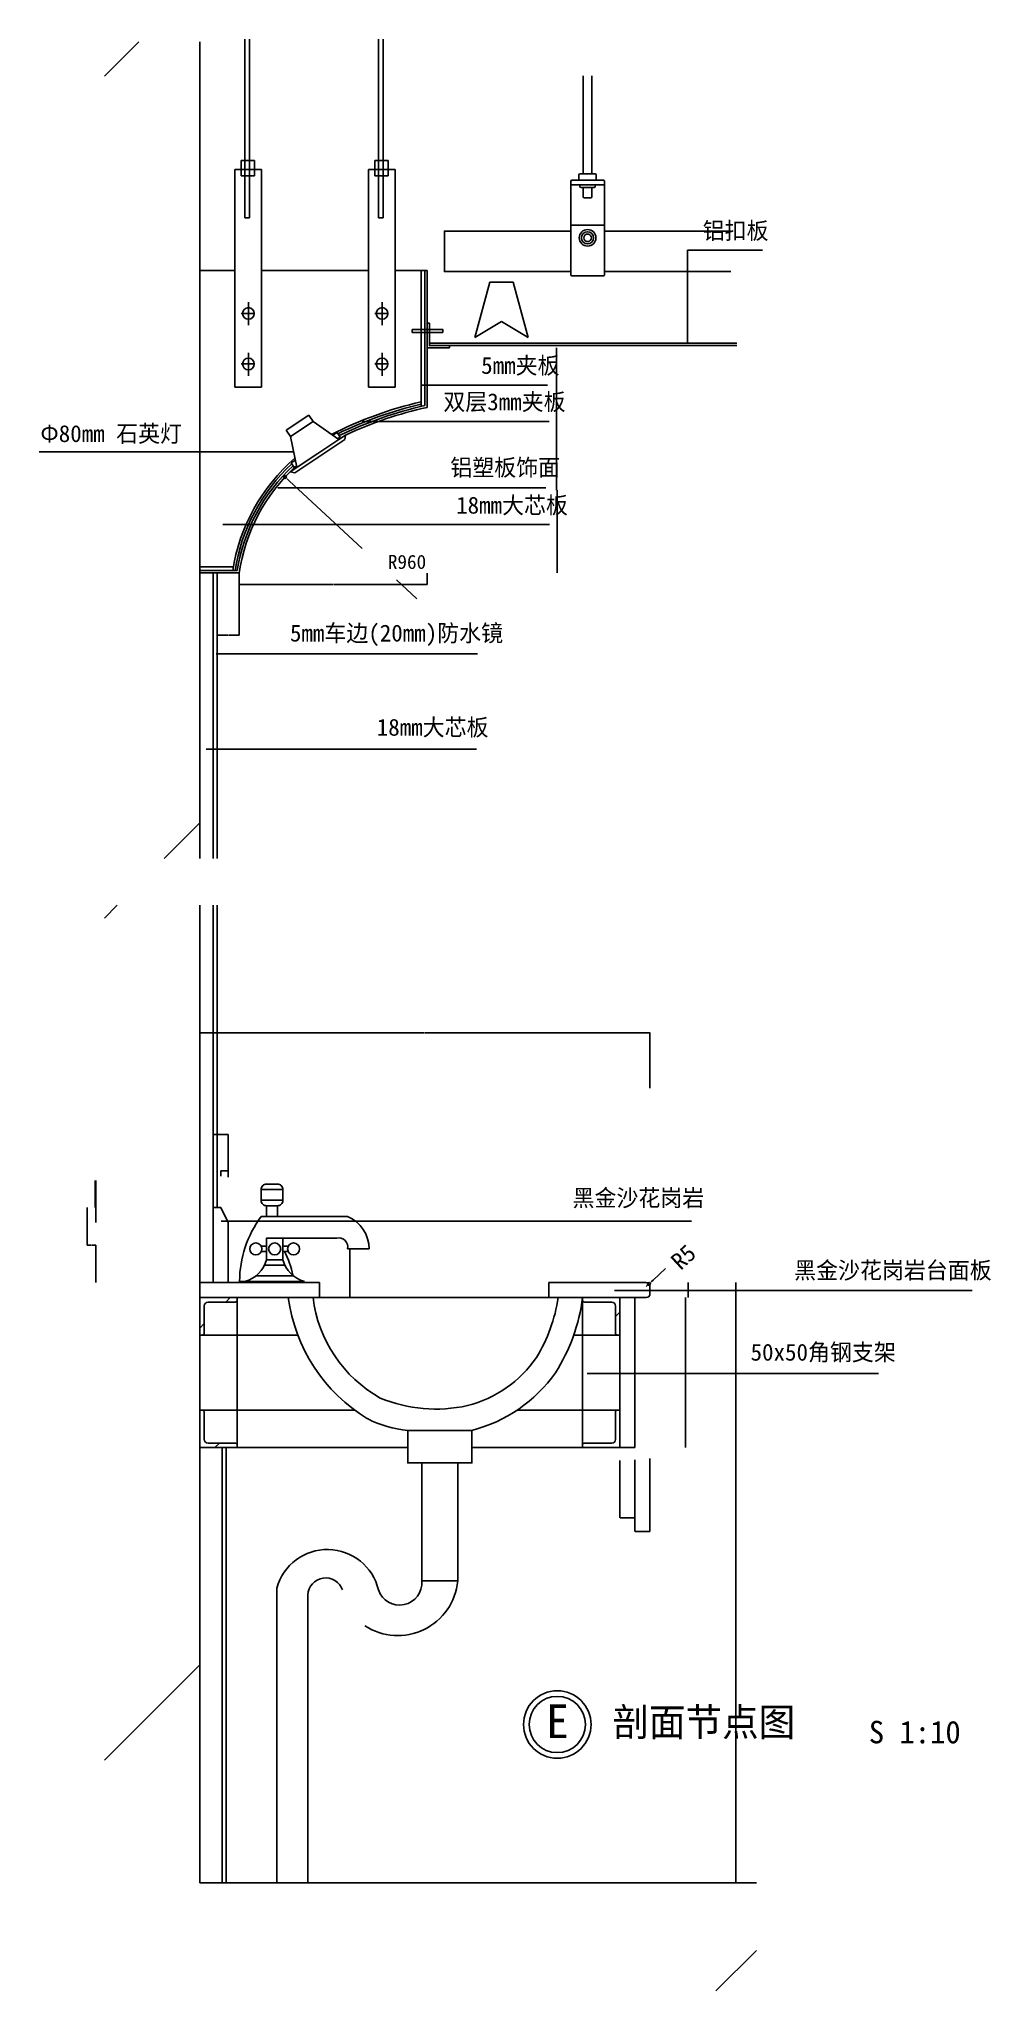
# Model space of a CAD drawing. Header units: metres. Extents: x 148149 to 153224, y -41319 to -30910.
import ezdxf

# ---------------------------------------------------------------- set-up
doc = ezdxf.new("R2010")
doc.units = ezdxf.units.M
for name, color, linetype in [('10', 8, 'Continuous'), ('12', 1, 'Continuous'), ('15', 2, 'Continuous'), ('16', 3, 'Continuous'), ('17', 1, 'Continuous'), ('20', 1, 'Continuous'), ('7', 7, 'Continuous'), ('8', 7, 'Continuous')]:
    doc.layers.add(name, color=color, linetype=linetype)
doc.dimstyles.get("Standard").update_dxf_attribs({"dimtxt": 2.5, "dimasz": 2.5, "dimexe": 1.25, "dimexo": 0.625, "dimtad": 1, "dimcen": 2.5, "dimazin": 3, "dimtfac": 1, "dimtmove": 0, "dimatfit": 3})

# ---------------------------------------------------------------- blocks, each defined once
blk = doc.blocks.new('_DOT')
at = {"color": 0, "linetype": 'ByBlock'}
blk.add_line((-0.5, 0), (-1, 0), dxfattribs=at)
blk.add_lwpolyline([(-0.25, 0, 1), (0.25, 0, 1)], format="xyb", close=True, dxfattribs=at)
blk = doc.blocks.new('HY-4')
at = {"layer": '20'}
for points in [[(-5, 0, -1), (5, 0, -1)], [(-5, 0, 1), (5, 0, 1)]]:
    blk.add_lwpolyline(points, format="xyb", dxfattribs=at)
blk.add_circle((0, 0), 6, dxfattribs=at)
blk.add_circle((0, 0), 6, dxfattribs=at)
blk = doc.blocks.new('_CLOSEDFILLED')
at = {"color": 0, "linetype": 'BYBLOCK'}
blk.add_solid([(-1, 0), (0, 0), (-1, 0)], dxfattribs=at)
blk = doc.blocks.new('*D1')
for p, q in [((151405.71, -38479.99), (151405.71, -38868.86)), ((151325.71, -38518.74), (151325.71, -38868.86)), ((151325.96, -38868.86), (151364.71, -38868.86)), ((151366.71, -38868.86), (151405.46, -38868.86))]:
    blk.add_line(p, q)
at = {"layer": 'Defpoints'}
for p in [(151405.71, -38479.99), (151325.71, -38518.74), (151325.71, -38868.86)]:
    blk.add_point(p, dxfattribs=at)
at = {"layer": '7', "xscale": 0.25, "yscale": 0.25, "rotation": 180}
blk.add_blockref('_CLOSEDFILLED', (151325.71, -38868.86), dxfattribs=at)
at = {"layer": '7', "xscale": 0.25, "yscale": 0.25}
blk.add_blockref('_CLOSEDFILLED', (151405.71, -38868.86), dxfattribs=at)
at = {"layer": '7', "insert": (151365.71, -38868.86), "char_height": 1, "attachment_point": 5}
blk.add_mtext('20', dxfattribs=at)
blk = doc.blocks.new('*D2')
for p, q in [((151594.25, -37621.44), (151594.25, -38021.44)), ((151594, -38021.44), (151593.75, -38021.44)), ((151594.25, -38421.44), (151594.25, -38021.44)), ((151594.25, -38021.44), (151594.25, -38021.44)), ((151594.5, -38021.44), (151594.75, -38021.44))]:
    blk.add_line(p, q)
at = {"layer": 'Defpoints'}
for p in [(151594.25, -37621.44), (151594.25, -38021.44), (151594.25, -38421.44)]:
    blk.add_point(p, dxfattribs=at)
at = {"layer": '7', "xscale": 0.25, "yscale": 0.25}
blk.add_blockref('_CLOSEDFILLED', (151594.25, -38021.44), dxfattribs=at)
at = {"layer": '7', "xscale": 0.25, "yscale": 0.25, "rotation": 180}
blk.add_blockref('_CLOSEDFILLED', (151594.25, -38021.44), dxfattribs=at)
at = {"layer": '7', "insert": (151594.25, -38020.315), "char_height": 1, "attachment_point": 5}
blk.add_mtext('200', dxfattribs=at)
blk = doc.blocks.new('*D3')
for p, q in [((151245.71, -38490.25), (151245.71, -38796.41)), ((151325.71, -38486.06), (151325.71, -38796.41)), ((151245.96, -38796.41), (151284.71, -38796.41)), ((151286.71, -38796.41), (151325.46, -38796.41))]:
    blk.add_line(p, q)
at = {"layer": 'Defpoints'}
for p in [(151245.71, -38490.25), (151325.71, -38486.06), (151245.71, -38796.41)]:
    blk.add_point(p, dxfattribs=at)
at = {"layer": '7', "xscale": 0.25, "yscale": 0.25, "rotation": 180}
blk.add_blockref('_CLOSEDFILLED', (151245.71, -38796.41), dxfattribs=at)
at = {"layer": '7', "xscale": 0.25, "yscale": 0.25}
blk.add_blockref('_CLOSEDFILLED', (151325.71, -38796.41), dxfattribs=at)
at = {"layer": '7', "insert": (151285.71, -38796.41), "char_height": 1, "attachment_point": 5}
blk.add_mtext('20', dxfattribs=at)
blk = doc.blocks.new('*D4')
for p, q in [((151608.83, -37541.44), (151608.83, -37581.44)), ((151608.58, -37581.44), (151608.33, -37581.44)), ((151608.83, -37621.44), (151608.83, -37581.44)), ((151608.83, -37581.44), (151608.83, -37581.44)), ((151609.08, -37581.44), (151609.33, -37581.44))]:
    blk.add_line(p, q)
at = {"layer": 'Defpoints'}
for p in [(151608.83, -37541.44), (151608.83, -37581.44), (151608.83, -37621.44)]:
    blk.add_point(p, dxfattribs=at)
at = {"layer": '7', "xscale": 0.25, "yscale": 0.25}
blk.add_blockref('_CLOSEDFILLED', (151608.83, -37581.44), dxfattribs=at)
at = {"layer": '7', "xscale": 0.25, "yscale": 0.25, "rotation": 180}
blk.add_blockref('_CLOSEDFILLED', (151608.83, -37581.44), dxfattribs=at)
at = {"layer": '7', "insert": (151608.83, -37580.315), "char_height": 1, "attachment_point": 5}
blk.add_mtext('20', dxfattribs=at)
blk = doc.blocks.new('*D5')
for p, q in [((148404.83, -37141.44), (148404.83, -37341.44)), ((148405.08, -37341.44), (148426.43, -37341.44)), ((148429.43, -37341.44), (148450.78, -37341.44)), ((148451.03, -37541.44), (148451.03, -37341.44))]:
    blk.add_line(p, q)
at = {"layer": 'Defpoints'}
for p in [(148404.83, -37141.44), (148404.83, -37341.44), (148451.03, -37541.44)]:
    blk.add_point(p, dxfattribs=at)
at = {"layer": '7', "xscale": 0.25, "yscale": 0.25, "rotation": 180}
blk.add_blockref('_CLOSEDFILLED', (148404.83, -37341.44), dxfattribs=at)
at = {"layer": '7', "xscale": 0.25, "yscale": 0.25}
blk.add_blockref('_CLOSEDFILLED', (148451.03, -37341.44), dxfattribs=at)
at = {"layer": '7', "insert": (148427.93, -37341.44), "char_height": 1, "attachment_point": 5}
blk.add_mtext('100', dxfattribs=at)
blk = doc.blocks.new('*D6')
for p, q in [((148448.19, -37141.44), (148448.19, -36996.13)), ((148448.44, -36996.13), (148448.61, -36996.13)), ((148450.61, -36996.13), (148450.78, -36996.13)), ((148451.03, -37221.44), (148451.03, -36996.13))]:
    blk.add_line(p, q)
at = {"layer": 'Defpoints'}
for p in [(148448.19, -36996.13), (148448.19, -37141.44), (148451.03, -37221.44)]:
    blk.add_point(p, dxfattribs=at)
at = {"layer": '7', "xscale": 0.25, "yscale": 0.25, "rotation": 180}
blk.add_blockref('_CLOSEDFILLED', (148448.19, -36996.13), dxfattribs=at)
at = {"layer": '7', "xscale": 0.25, "yscale": 0.25}
blk.add_blockref('_CLOSEDFILLED', (148451.03, -36996.13), dxfattribs=at)
at = {"layer": '7', "insert": (148449.61, -36996.13), "char_height": 1, "attachment_point": 5}
blk.add_mtext('20', dxfattribs=at)
blk = doc.blocks.new('*D7')
for p, q in [((149117.71, -36973.78), (149117.71, -36945.84)), ((149117.96, -36945.84), (149136.71, -36945.84)), ((149138.71, -36945.84), (149157.46, -36945.84)), ((149157.71, -36979.85), (149157.71, -36945.84))]:
    blk.add_line(p, q)
at = {"layer": 'Defpoints'}
for p in [(149117.71, -36945.84), (149117.71, -36973.78), (149157.71, -36979.85)]:
    blk.add_point(p, dxfattribs=at)
at = {"layer": '7', "xscale": 0.25, "yscale": 0.25, "rotation": 180}
blk.add_blockref('_CLOSEDFILLED', (149117.71, -36945.84), dxfattribs=at)
at = {"layer": '7', "xscale": 0.25, "yscale": 0.25}
blk.add_blockref('_CLOSEDFILLED', (149157.71, -36945.84), dxfattribs=at)
at = {"layer": '7', "insert": (149137.71, -36945.84), "char_height": 1, "attachment_point": 5}
blk.add_mtext('10', dxfattribs=at)
blk = doc.blocks.new('*D8')
for p, q in [((149077.71, -36873.18), (149077.71, -36751.35)), ((149077.96, -36751.35), (149116.71, -36751.35)), ((149118.71, -36751.35), (149157.46, -36751.35)), ((149157.71, -36953.18), (149157.71, -36751.35))]:
    blk.add_line(p, q)
at = {"layer": 'Defpoints'}
for p in [(149077.71, -36751.35), (149077.71, -36873.18), (149157.71, -36953.18)]:
    blk.add_point(p, dxfattribs=at)
at = {"layer": '7', "xscale": 0.25, "yscale": 0.25, "rotation": 180}
blk.add_blockref('_CLOSEDFILLED', (149077.71, -36751.35), dxfattribs=at)
at = {"layer": '7', "xscale": 0.25, "yscale": 0.25}
blk.add_blockref('_CLOSEDFILLED', (149157.71, -36751.35), dxfattribs=at)
at = {"layer": '7', "insert": (149117.71, -36751.35), "char_height": 1, "attachment_point": 5}
blk.add_mtext('20', dxfattribs=at)
blk = doc.blocks.new('*D9')
for p, q in [((150204.21, -36210.23), (149005.46, -36210.23)), ((149005.71, -36505.04), (149005.71, -36210.23)), ((151405.96, -36210.23), (150207.21, -36210.23)), ((151405.71, -36505.04), (151405.71, -36210.23))]:
    blk.add_line(p, q)
at = {"layer": 'Defpoints'}
for p in [(151405.71, -36210.23), (149005.71, -36505.04), (151405.71, -36505.04)]:
    blk.add_point(p, dxfattribs=at)
at = {"layer": '7', "xscale": 0.25, "yscale": 0.25}
blk.add_blockref('_CLOSEDFILLED', (149005.71, -36210.23), dxfattribs=at)
at = {"layer": '7', "xscale": 0.25, "yscale": 0.25, "rotation": 180}
blk.add_blockref('_CLOSEDFILLED', (151405.71, -36210.23), dxfattribs=at)
at = {"layer": '7', "insert": (150205.71, -36210.23), "char_height": 1, "attachment_point": 5}
blk.add_mtext('600', dxfattribs=at)
blk = doc.blocks.new('*D10')
for p, q in [((151863.92, -37541.44), (151863.92, -39141.44)), ((151863.67, -39141.44), (151863.42, -39141.44)), ((151863.92, -40741.44), (151863.92, -39141.44)), ((151863.92, -39141.44), (151863.92, -39141.44)), ((151864.17, -39141.44), (151864.42, -39141.44))]:
    blk.add_line(p, q)
at = {"layer": 'Defpoints'}
for p in [(151863.92, -37541.44), (151863.92, -39141.44), (151863.92, -40741.44)]:
    blk.add_point(p, dxfattribs=at)
at = {"layer": '7', "xscale": 0.25, "yscale": 0.25}
blk.add_blockref('_CLOSEDFILLED', (151863.92, -39141.44), dxfattribs=at)
at = {"layer": '7', "xscale": 0.25, "yscale": 0.25, "rotation": 180}
blk.add_blockref('_CLOSEDFILLED', (151863.92, -39141.44), dxfattribs=at)
at = {"layer": '7', "insert": (151863.92, -39140.315), "char_height": 1, "attachment_point": 5}
blk.add_mtext('780', dxfattribs=at)
blk = doc.blocks.new('*D11')
for p, q in [((149097.71, -33800.98), (149097.71, -34088.55)), ((149216.02, -33809.48), (149216.02, -34088.55)), ((149097.96, -34088.55), (149155.865, -34088.55)), ((149157.865, -34088.55), (149215.77, -34088.55))]:
    blk.add_line(p, q)
at = {"layer": 'Defpoints'}
for p in [(149097.71, -33800.98), (149216.02, -33809.48), (149097.71, -34088.55)]:
    blk.add_point(p, dxfattribs=at)
at = {"layer": '7', "xscale": 0.25, "yscale": 0.25, "rotation": 180}
blk.add_blockref('_CLOSEDFILLED', (149097.71, -34088.55), dxfattribs=at)
at = {"layer": '7', "xscale": 0.25, "yscale": 0.25}
blk.add_blockref('_CLOSEDFILLED', (149216.02, -34088.55), dxfattribs=at)
at = {"layer": '7', "insert": (149156.865, -34088.55), "char_height": 1, "attachment_point": 5}
blk.add_mtext('40', dxfattribs=at)
blk = doc.blocks.new('*D12')
for p, q in [((149216.02, -33756.55), (149216.02, -33818.55)), ((149216.27, -33818.55), (149715.365, -33818.55)), ((149718.365, -33818.55), (150217.46, -33818.55)), ((150217.71, -33758.44), (150217.71, -33818.55))]:
    blk.add_line(p, q)
at = {"layer": 'Defpoints'}
for p in [(149216.02, -33756.55), (149216.02, -33818.55), (150217.71, -33758.44)]:
    blk.add_point(p, dxfattribs=at)
at = {"layer": '7', "xscale": 0.25, "yscale": 0.25, "rotation": 180}
blk.add_blockref('_CLOSEDFILLED', (149216.02, -33818.55), dxfattribs=at)
at = {"layer": '7', "xscale": 0.25, "yscale": 0.25}
blk.add_blockref('_CLOSEDFILLED', (150217.71, -33818.55), dxfattribs=at)
at = {"layer": '7', "insert": (149716.865, -33818.55), "char_height": 1, "attachment_point": 5}
blk.add_mtext('260', dxfattribs=at)
blk = doc.blocks.new('*D13')
for p, q in [((150907.33, -32556.55), (150907.33, -32715.37)), ((150907.08, -32715.37), (150906.83, -32715.37)), ((150907.33, -32874.18), (150907.33, -32715.37)), ((150907.33, -32715.37), (150907.33, -32715.37)), ((150907.58, -32715.37), (150907.83, -32715.37))]:
    blk.add_line(p, q)
at = {"layer": 'Defpoints'}
for p in [(150907.33, -32556.55), (150907.33, -32715.37), (150907.33, -32874.18)]:
    blk.add_point(p, dxfattribs=at)
at = {"layer": '7', "xscale": 0.25, "yscale": 0.25}
blk.add_blockref('_CLOSEDFILLED', (150907.33, -32715.37), dxfattribs=at)
at = {"layer": '7', "xscale": 0.25, "yscale": 0.25, "rotation": 180}
blk.add_blockref('_CLOSEDFILLED', (150907.33, -32715.37), dxfattribs=at)
at = {"layer": '7', "insert": (150907.33, -32714.245), "char_height": 1, "attachment_point": 5}
blk.add_mtext('60', dxfattribs=at)
blk = doc.blocks.new('*D14')
for p, q in [((150907.33, -32874.18), (150907.33, -33315.37)), ((150907.58, -33315.37), (150910.57, -33315.37)), ((150910.82, -33756.55), (150910.82, -33315.37))]:
    blk.add_line(p, q)
at = {"layer": 'Defpoints'}
for p in [(150907.33, -32874.18), (150907.33, -33315.37), (150910.82, -33756.55)]:
    blk.add_point(p, dxfattribs=at)
at = {"layer": '7', "xscale": 0.25, "yscale": 0.25, "rotation": 180}
blk.add_blockref('_CLOSEDFILLED', (150907.33, -33315.37), dxfattribs=at)
at = {"layer": '7', "xscale": 0.25, "yscale": 0.25}
blk.add_blockref('_CLOSEDFILLED', (150910.82, -33315.37), dxfattribs=at)
at = {"layer": '7', "insert": (150909.075, -33314.245), "char_height": 1, "attachment_point": 5}
blk.add_mtext('240', dxfattribs=at)

msp = doc.modelspace()

# ---------------------------------------------------------------- hatches: boundary and pattern name
at = {"layer": '10'}
h = msp.add_hatch(dxfattribs=at)
h.set_pattern_fill('ANSI31', scale=1000)
h.paths.add_polyline_path([(151973.29, -40741.44), (149005.71, -40741.44), (149005.71, -35529.5), (148496.93, -35529.5), (148496.93, -41318.84), (151973.29, -41318.84)])
h.paths.add_polyline_path([(149005.71, -30924.91), (148496.93, -30924.91), (148496.93, -35279.8), (149005.71, -35279.8)])
h = msp.add_hatch(dxfattribs=at)
h.set_pattern_fill('ANSI31', scale=80)
h.paths.add_polyline_path([(149049.71, -37645.44, 0.41), (149029.71, -37665.44), (149029.71, -37809.44, -0.41), (149017.71, -37821.44), (149005.71, -37821.44), (149005.71, -37621.44), (149205.22, -37621.44), (149205.71, -37625.29), (149205.71, -37633.44, -0.41), (149193.71, -37645.44)])
h = msp.add_hatch(dxfattribs=at)
h.set_pattern_fill('ANSI31', scale=80)
h.paths.add_polyline_path([(151201.71, -37645.44, -0.41), (151221.71, -37665.44), (151221.71, -37809.44, 0.41), (151233.71, -37821.44), (151245.71, -37821.44), (151245.71, -37621.44), (151046.19, -37621.44), (151045.71, -37625.29), (151045.71, -37633.44, 0.41), (151057.71, -37645.44)])
h = msp.add_hatch(dxfattribs=at)
h.set_pattern_fill('ANSI31', scale=80)
h.paths.add_polyline_path([(149049.71, -38397.44, -0.41), (149029.71, -38377.44), (149029.71, -38233.44, 0.41), (149017.71, -38221.44), (149005.71, -38221.44), (149005.71, -38421.44), (149205.22, -38421.44), (149205.71, -38417.59), (149205.71, -38409.44, 0.41), (149193.71, -38397.44)])
h = msp.add_hatch(dxfattribs=at)
h.set_pattern_fill('ANSI31', scale=80)
h.paths.add_polyline_path([(151201.71, -38397.44, 0.41), (151221.71, -38377.44), (151221.71, -38233.44, -0.41), (151233.71, -38221.44), (151245.71, -38221.44), (151245.71, -38421.44), (151046.19, -38421.44), (151045.71, -38417.59), (151045.71, -38409.44, -0.41), (151057.71, -38397.44)])

# ---------------------------------------------------------------- linework, layer by layer
for p, q in [((149481.96, -33266.03), (149871.73, -33626.11)), ((150162.54, -33894.77), (150053.53, -33794.06)), ((151422.54, -37527.62), (151488.83, -37466.75)), ((151385.71, -37561.44), (151400.44, -37547.91))]:
    msp.add_line(p, q)
msp.add_line((149805.71, -37361.9), (149805.71, -37621.44), dxfattribs=at)
at = {"layer": '12'}
for p, q in [((151836.74, -31933.91), (151163.21, -31933.91)), ((151163.21, -32150.24), (151836.74, -32150.24)), ((150551.77, -32206.3), (150472.43, -32500.77)), ((150676.31, -32206.3), (150551.77, -32206.3)), ((150676.31, -32206.3), (150755.65, -32500.77)), ((150472.43, -32500.77), (150614.04, -32415.87)), ((150755.65, -32500.77), (150614.04, -32415.87))]:
    msp.add_line(p, q, dxfattribs=at)
msp.add_lwpolyline([(150983.21, -32150.24), (150309.68, -32150.24), (150309.68, -31933.91), (150983.21, -31933.91)], dxfattribs=at)
msp.add_lwpolyline([(150138.62, -32458.4), (150301.17, -32458.4), (150301.17, -32474.82), (150138.62, -32474.82)], close=True, dxfattribs=at)
at = {"layer": '15'}
for p, q in [((149005.71, -30924.91), (149005.71, -35279.8)), ((149005.71, -35529.5), (149005.71, -40741.44)), ((149005.71, -35529.5), (149005.71, -40741.44)), ((149005.71, -40741.44), (151973.29, -40741.44))]:
    msp.add_line(p, q, dxfattribs=at)
at = {"layer": '16'}
for p, q in [((149077.71, -37141.44), (149117.71, -37141.44)), ((149117.71, -37141.44), (149157.71, -37221.44)), ((149157.71, -37221.44), (149157.71, -37541.44)), ((149005.71, -37541.44), (149644.46, -37541.44)), ((149644.46, -37541.44), (149644.46, -37621.44)), ((150866.87, -37541.44), (151385.71, -37541.44)), ((150866.87, -37541.44), (150866.87, -37621.44)), ((151405.71, -37561.44), (151405.71, -37601.44)), ((149005.71, -37621.44), (149644.46, -37621.44)), ((150866.87, -37621.44), (151245.71, -37621.44)), ((151045.71, -37621.44), (151245.71, -37621.44)), ((151245.71, -37621.44), (151325.71, -37621.44)), ((151245.71, -37621.44), (151245.71, -38421.44)), ((151325.71, -37621.44), (151325.71, -38421.44)), ((151325.71, -37621.44), (151385.71, -37621.44)), ((151325.71, -38421.44), (151245.71, -38421.44))]:
    msp.add_line(p, q, dxfattribs=at)
for centre, start, end in [((151385.71, -37561.44), 0, 90), ((151385.71, -37601.44), 270, 0)]:
    msp.add_arc(centre, 20, start, end, dxfattribs=at)
at = {"layer": '17'}
for p, q in [((149245.16, -31864.24), (149245.16, -30909.93)), ((149271.53, -31864.24), (149271.53, -30909.93)), ((149957.74, -31864.24), (149957.74, -30909.93)), ((149984.12, -31864.24), (149984.12, -30909.93)), ((151049.94, -31628.32), (151049.94, -31106.88)), ((151096.47, -31628.32), (151096.47, -31106.88)), ((149192.69, -31605.46), (149192.69, -32765.7)), ((149333.81, -31605.46), (149192.69, -31605.46)), ((149225.65, -31558.01), (149296.55, -31558.01)), ((149225.65, -31638.99), (149225.65, -31558.01)), ((149296.55, -31638.99), (149225.65, -31638.99)), ((149296.55, -31558.01), (149296.55, -31638.99)), ((149333.81, -32765.7), (149333.81, -31605.46)), ((149905.28, -31605.46), (149905.28, -32765.7)), ((150046.4, -31605.46), (149905.28, -31605.46)), ((149938.24, -31558.01), (150009.14, -31558.01)), ((149938.24, -31638.99), (149938.24, -31558.01)), ((150009.14, -31638.99), (149938.24, -31638.99)), ((150009.14, -31558.01), (150009.14, -31638.99)), ((150046.4, -32765.7), (150046.4, -31605.46)), ((150983.21, -32167.46), (150983.21, -31669.2)), ((151163.21, -31687.2), (150983.21, -31687.2)), ((151157.21, -31663.2), (150989.21, -31663.2)), ((151163.21, -32167.46), (151163.21, -31669.2)), ((149271.53, -31864.24), (149245.16, -31864.24)), ((149984.12, -31864.24), (149957.74, -31864.24)), ((151163.21, -31903.2), (150983.21, -31903.2)), ((149192.69, -32144.55), (149005.71, -32144.55)), ((149905.28, -32144.55), (149333.81, -32144.55)), ((150217.71, -32144.55), (150046.4, -32144.55)), ((150185.71, -32869.15), (150185.71, -32144.55)), ((150205.71, -32864.55), (150205.71, -32144.55)), ((150217.71, -32874.18), (150217.71, -32144.55)), ((151157.21, -32173.46), (150989.21, -32173.46)), ((149265.1, -32313.71), (149265.1, -32436.06)), ((149977.69, -32313.71), (149977.69, -32436.06)), ((149298.65, -32373.34), (149226.16, -32373.34)), ((150011.24, -32373.34), (149938.75, -32373.34)), ((150217.71, -32424.55), (150229.71, -32424.55)), ((150217.71, -32424.55), (150217.71, -32556.55)), ((150229.71, -32424.55), (150229.71, -32544.55)), ((150217.71, -32556.55), (150337.71, -32556.55)), ((150229.71, -32544.55), (150337.71, -32544.55)), ((150337.71, -32544.55), (150337.71, -32556.55)), ((149298.65, -32642.8), (149226.16, -32642.8)), ((149265.1, -32583.17), (149265.1, -32705.52)), ((150011.24, -32642.8), (149938.75, -32642.8)), ((149977.69, -32583.17), (149977.69, -32705.52)), ((149192.69, -32765.7), (149333.81, -32765.7)), ((149905.28, -32765.7), (150046.4, -32765.7)), ((149465.61, -32995.81), (149587.68, -32914.83)), ((149587.68, -32914.83), (149465.61, -32995.81)), ((149488.37, -33030.12), (149465.61, -32995.81)), ((149610.44, -32949.14), (149488.37, -33030.12)), ((149488.37, -33030.12), (149610.44, -32949.14)), ((149610.44, -32949.14), (149587.68, -32914.83)), ((149610.44, -32949.14), (149747.22, -33045.38)), ((149488.37, -33030.12), (149523.85, -33193.55)), ((149752.31, -33063.64), (149511.98, -33223.06)), ((149538.69, -33205.34), (149779.02, -33045.93)), ((149635.53, -33119.46), (149747.22, -33045.38)), ((149737.55, -33007.59), (149714.88, -33022.63)), ((149753.92, -33032.29), (149737.55, -33007.59)), ((149753.92, -33032.29), (149740.89, -33040.93)), ((149782.83, -33021.75), (149747.22, -33045.38)), ((149779.02, -33045.93), (149782.83, -33021.75)), ((149488.23, -33217.17), (149635.53, -33119.46)), ((149515.46, -33154.91), (149492.71, -33170)), ((149509.09, -33194.69), (149492.71, -33170)), ((149522.21, -33185.99), (149509.09, -33194.69)), ((149635.53, -33119.46), (149513.46, -33200.44)), ((149511.98, -33223.06), (149488.23, -33217.17)), ((149184.69, -33724.55), (149005.71, -33724.55)), ((149205.71, -33744.55), (149005.71, -33744.55)), ((149216.02, -33756.55), (149005.71, -33756.55)), ((149077.71, -33756.55), (149077.71, -35279.8)), ((149097.71, -33756.55), (149097.71, -35279.8)), ((149077.71, -35529.5), (149077.71, -37541.44)), ((149097.71, -35529.5), (149097.71, -37141.44)), ((149332.89, -37045.1), (149448.09, -37045.1)), ((149448.09, -37102.7), (149332.89, -37102.7)), ((149361.69, -37189.1), (149361.69, -37131.5)), ((149419.29, -37131.5), (149419.29, -37189.1)), ((149332.89, -37189.1), (149793.69, -37189.1)), ((149361.69, -37347.5), (149332.89, -37347.5)), ((149736.09, -37304.3), (149448.09, -37304.3)), ((149448.09, -37347.5), (149476.89, -37347.5)), ((149908.89, -37361.9), (149793.69, -37361.9)), ((149361.69, -37376.3), (149332.89, -37376.3)), ((149460.27, -37448.3), (149350.41, -37448.3)), ((149448.09, -37376.3), (149476.89, -37376.3)), ((149217.69, -37534.7), (149246.49, -37534.7)), ((149246.49, -37534.7), (149563.29, -37534.7)), ((149303.09, -37505.9), (149506.75, -37505.9)), ((149205.71, -37621.44), (149005.71, -37621.44)), ((149005.71, -37621.44), (149005.71, -37821.44)), ((149029.71, -37665.44), (149029.71, -37809.44)), ((149193.71, -37645.44), (149049.71, -37645.44)), ((149205.71, -37621.44), (149205.71, -37633.44)), ((149205.71, -37621.44), (149205.71, -38421.44)), ((149644.46, -37621.44), (150866.87, -37621.44)), ((151045.71, -37621.44), (151045.71, -37633.44)), ((151045.71, -37621.44), (151045.71, -38421.44)), ((151057.71, -37645.44), (151201.71, -37645.44)), ((151221.71, -37665.44), (151221.71, -37809.44)), ((151245.71, -37621.44), (151245.71, -37821.44)), ((149005.71, -37821.44), (149528.2, -37821.44)), ((149017.71, -37821.44), (149005.71, -37821.44)), ((150999.2, -37821.44), (151245.71, -37821.44)), ((151233.71, -37821.44), (151245.71, -37821.44)), ((149017.71, -38221.44), (149005.71, -38221.44)), ((149005.71, -38421.44), (149005.71, -38221.44)), ((149016.05, -38221.44), (149832.03, -38221.44)), ((149029.71, -38377.44), (149029.71, -38233.44)), ((150697.68, -38221.44), (151245.71, -38221.44)), ((151221.71, -38377.44), (151221.71, -38233.44)), ((151233.71, -38221.44), (151245.71, -38221.44)), ((151245.71, -38421.44), (151245.71, -38221.44)), ((149193.71, -38397.44), (149049.71, -38397.44)), ((151057.71, -38397.44), (151201.71, -38397.44)), ((149205.71, -38421.44), (149005.71, -38421.44)), ((149125.71, -38421.44), (149125.71, -40741.44)), ((149145.71, -38421.44), (149145.71, -40741.44)), ((149205.71, -38421.44), (149205.71, -38409.44)), ((149205.71, -38421.44), (150114.24, -38421.44)), ((150456.2, -38421.44), (151045.71, -38421.44)), ((151045.71, -38421.44), (151045.71, -38409.44)), ((151045.71, -38421.44), (151245.71, -38421.44)), ((149416.87, -39170.61), (149416.87, -40741.44)), ((149581.77, -39206.97), (149581.77, -40741.44))]:
    msp.add_line(p, q, dxfattribs=at)
for points in [[(149333.81, -31605.46), (149192.69, -31605.46)], [(150046.4, -31605.46), (149905.28, -31605.46)], [(151869.12, -32532.55), (150229.71, -32532.55), (150229.71, -32544.55), (151869.12, -32544.55)], [(149332.89, -37102.7), (149332.89, -37045.1)], [(149361.69, -37016.3), (149419.29, -37016.3)], [(149448.09, -37045.1), (149448.09, -37102.7)], [(149419.29, -37131.5), (149361.69, -37131.5)]]:
    msp.add_lwpolyline(points, dxfattribs=at)
for points in [[(151113.74, -31628.32), (151032.68, -31628.32, 0.41), (151026.68, -31634.32), (151026.68, -31663.2), (151119.74, -31663.2), (151119.74, -31634.32, 0.41)], [(151113.92, -31687.2), (151032.49, -31687.2), (151032.49, -31695.73, 0.41), (151038.49, -31701.73), (151107.92, -31701.73, 0.41), (151113.92, -31695.73)], [(151096.48, -31701.73), (151049.94, -31701.73), (151049.94, -31750.94, 0.41), (151055.94, -31756.94), (151090.48, -31756.94, 0.41), (151096.48, -31750.94)]]:
    msp.add_lwpolyline(points, format="xyb", close=True, dxfattribs=at)
for points in [[(149361.69, -37419.5), (149361.69, -37304.3), (149448.09, -37304.3), (149448.09, -37419.5)], [(150114.24, -38329.26), (150456.2, -38329.26), (150456.2, -38503.12), (150114.24, -38503.12)], [(150189.23, -38503.12), (150381.21, -38503.12), (150381.21, -39132.61), (150189.23, -39132.61)]]:
    msp.add_lwpolyline(points, close=True, dxfattribs=at)
for centre, radius in [((151073.05, -31970.04), 44.34), ((151073.05, -31970.04), 32.34), ((151073.05, -31970.04), 20.34), ((149265.1, -32373.34), 31.14), ((149977.69, -32373.34), 31.14), ((149265.1, -32642.8), 31.14), ((149977.69, -32642.8), 31.14), ((149304.09, -37361.9), 32.2), ((149404.89, -37361.9), 32.2), ((149505.69, -37361.9), 32.2)]:
    msp.add_circle(centre, radius, dxfattribs=at)
for centre, radius, start, end in [((150989.21, -31669.2), 6, 90, 180), ((151157.21, -31669.2), 6, 0, 90), ((150989.21, -32167.46), 6, 180, 270), ((151157.21, -32167.46), 6, 270, 0), ((150664.21, -34904.46), 2114.8, 103.08, 116.87), ((150664.21, -34904.46), 2102.8, 103.15, 116.01), ((150664.21, -34904.46), 2090.8, 102.67, 115.96), ((150664.21, -34904.46), 2078.8, 102.4, 115.09), ((150162.54, -33894.77), 992.56, 130.87, 171.3), ((150162.54, -33894.77), 980.56, 132.8, 171.19), ((150162.54, -33894.77), 968.56, 132.92, 171.08), ((150162.54, -33894.77), 956.56, 132.62, 171.69), ((149360.82, -37044.24), 27.95, 88.22, 181.78), ((149420.15, -37044.24), 27.95, 358.22, 91.78), ((149360.82, -37103.58), 27.95, 178.22, 271.78), ((149420.15, -37103.58), 27.95, 268.22, 1.78), ((149803.4, -37537.94), 585.72, 143.45, 179.68), ((149716.74, -37365.2), 192.17, 0.98, 66.4), ((149746.88, -37351.12), 48.04, 347.02, 102.98), ((149203.29, -37376.3), 164.19, 285.26, 344.74), ((149606.49, -37376.3), 164.19, 195.26, 254.74), ((149117.39, -37567.65), 389.69, 9.71, 29.49), ((149049.71, -37665.44), 20, 90, 180), ((149193.71, -37633.44), 12, 270, 0), ((150365.8, -37500.61), 896.94, 187.74, 238.7), ((150316.13, -37535.97), 711.77, 186.9, 240.72), ((150090.42, -37503.68), 833.83, 328.34, 351.88), ((150088.08, -37501.85), 965.55, 327.38, 352.89), ((151057.71, -37633.44), 12, 180, 270), ((151201.71, -37665.44), 20, 0, 90), ((149017.71, -37809.44), 12, 270, 0), ((151233.71, -37809.44), 12, 180, 270), ((150276.68, -37581.35), 635.31, 284.22, 325.48), ((150263.73, -37573.87), 779.53, 284.29, 324.88), ((150264.27, -37441.96), 773.8, 247.49, 282.58), ((149017.71, -38233.44), 12, 0, 90), ((150158.38, -37776.85), 554.17, 242.18, 265.43), ((151233.71, -38233.44), 12, 90, 180), ((149049.71, -38377.44), 20, 180, 270), ((149193.71, -38409.44), 12, 0, 90), ((151057.71, -38409.44), 12, 90, 180), ((151201.71, -38377.44), 20, 270, 0), ((149686.31, -39243.89), 279.23, 13.11, 164.79), ((149676.53, -39211.24), 94.85, 18.87, 177.42), ((150060.54, -39101.44), 322.18, 237.25, 354.45), ((150070.82, -39142.47), 118.83, 198.7, 4.76)]:
    msp.add_arc(centre, radius, start, end, dxfattribs=at)

# ---------------------------------------------------------------- block references
at = {"xscale": 30, "yscale": 30, "zscale": 30}
for p, rotation in [((149459.92, -33245.67), 137.27), ((151400.44, -37547.91), 222.56)]:
    msp.add_blockref('_DOT', p, dxfattribs=dict(at, rotation=rotation))
at = {"layer": '8', "xscale": 30, "yscale": 30, "zscale": 30}
msp.add_blockref('HY-4', (150911.5, -39897.85), dxfattribs=at)

# ---------------------------------------------------------------- texts
for s, height, p in [('E', 180, (150851.33, -39970.68)), ('剖面节点图', 150, (151205.32, -39959.95)), ('S 1:10', 120, (152572.7, -39998.33))]:
    msp.add_text(s, height=height).set_placement(p)
at = {"insert": (150008.35, -33660.6), "char_height": 75, "attachment_point": 1}
msp.add_mtext('\\A1;R960', dxfattribs=at)
at = {"layer": '7'}
msp.add_text('R5', height=90, rotation=42.56, dxfattribs=at).set_placement((151569.23, -37479.15))
at = {"layer": '7', "char_height": 90, "attachment_point": 1}
for s, insert in [('铝扣板', (151686.86, -31886.9)), ('5mm夹板', (150505.74, -32605.36)), ('双层3mm夹板', (150304.06, -32799.39)), ('Φ80mm 石英灯', (148155.4, -32968.97)), ('铝塑板饰面', (150341.36, -33149.47)), ('18mm大芯板', (150372.37, -33350.67)), ('5mm车边(20mm)防水镜', (149486.39, -34032.67)), ('18mm大芯板', (149949.16, -34535.01)), ('黑金沙花岗岩', (150993.01, -37044.65)), ('黑金沙花岗岩台面板', (152174.46, -37430.41)), ('50x50角钢支架', (151942.09, -37867.53))]:
    msp.add_mtext(s, dxfattribs=dict(at, insert=insert))

# ---------------------------------------------------------------- dimensions: what is measured, and where the dimension line sits
at = {"layer": '7'}
for base, p1, p2, text, picture, middle in [((150907.33, -32715.37), (150907.33, -32556.55), (150907.33, -32874.18), '60', '*D13', (150907.33, -32714.245)), ((150907.33, -33315.37), (150907.33, -32874.18), (150910.82, -33756.55), '240', '*D14', (150909.075, -33314.245)), ((149097.71, -34088.55), (149097.71, -33800.98), (149216.02, -33809.48), '40', '*D11', (149156.865, -34088.55)), ((149216.02, -33818.55), (149216.02, -33756.55), (150217.71, -33758.44), '260', '*D12', (149716.865, -33818.55)), ((151405.71, -36210.23), (151405.71, -36505.04), (149005.71, -36505.04), '600', '*D9', (150205.71, -36210.23)), ((149077.71, -36751.35), (149077.71, -36873.18), (149157.71, -36953.18), '20', '*D8', (149117.71, -36751.35)), ((149117.71, -36945.84), (149117.71, -36973.78), (149157.71, -36979.85), '10', '*D7', (149137.71, -36945.84)), ((148448.19, -36996.13), (148448.19, -37141.44), (148451.03, -37221.44), '20', '*D6', (148449.61, -36996.13)), ((148404.83, -37341.44), (148404.83, -37141.44), (148451.03, -37541.44), '100', '*D5', (148427.93, -37341.44)), ((151608.83, -37581.44), (151608.83, -37541.44), (151608.83, -37621.44), '20', '*D4', (151608.83, -37580.315)), ((151863.92, -39141.44), (151863.92, -37541.44), (151863.92, -40741.44), '780', '*D10', (151863.92, -39140.315)), ((151594.25, -38021.44), (151594.25, -37621.44), (151594.25, -38421.44), '200', '*D2', (151594.25, -38020.315)), ((151245.71, -38796.41), (151245.71, -38490.25), (151325.71, -38486.06), '20', '*D3', (151285.71, -38796.41)), ((151325.71, -38868.86), (151325.71, -38518.74), (151405.71, -38479.99), '20', '*D1', (151365.71, -38868.86))]:
    dim = msp.add_linear_dim(base=base, p1=p1, p2=p2, text=text, dimstyle='Standard', dxfattribs=at)
    dim.commit()
    dim.dimension.update_dxf_attribs({"geometry": picture, "text_midpoint": middle})

# ---------------------------------------------------------------- leaders
for points in [[(151606.6, -32532.55), (151606.6, -32036.56), (152006.19, -32036.56)], [(150191.8, -32755.02), (150860, -32755.02)], [(149871.3, -32950.08), (150867.84, -32950.08)], [(149506.11, -33111.83), (148148.68, -33111.83)], [(149421.57, -33302.48), (150850.71, -33302.48)], [(149129.38, -33498.6), (150869.27, -33498.6)], [(149092.13, -34188.89), (150486.08, -34188.89)], [(149038.95, -34696.36), (150481.22, -34696.36)], [(149119.59, -37214.5), (151626.49, -37214.5)], [(151216.18, -37582.68), (153123.47, -37582.68)], [(151071.57, -38026.71), (152623.73, -38026.71)]]:
    msp.add_leader(points, dimstyle='Standard', dxfattribs=at)

doc.saveas('drawing.dxf')
